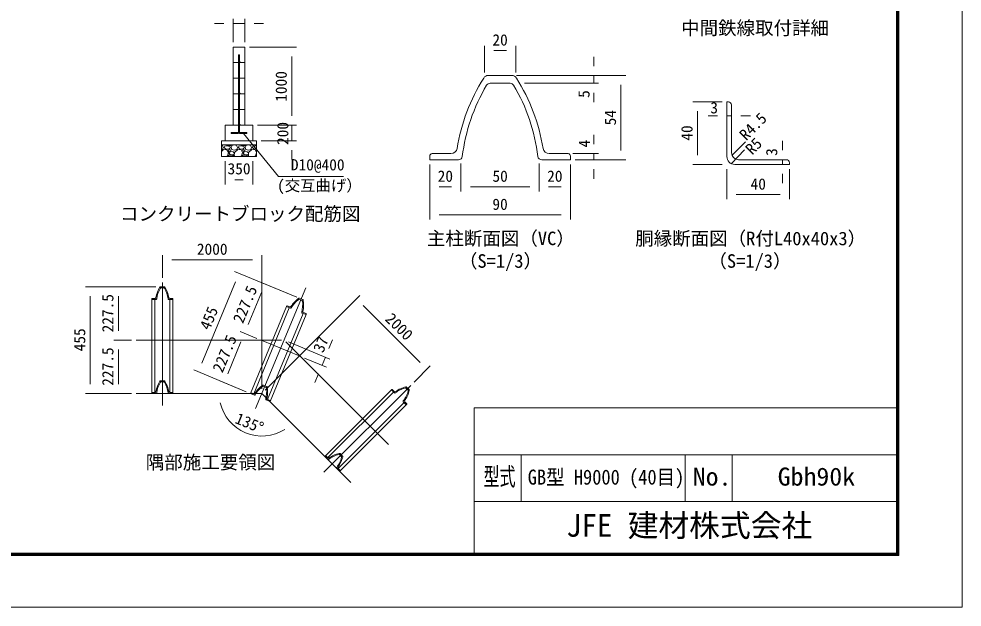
# Model space of a CAD drawing. Units: millimetres, scale not verified, with parts at other scales. Extents: x -12600 to 12600, y -8910 to 8910.
# Drawn here: x 539 to 12600, y -8910 to -1385 of the extents above; entities that cross this region are included whole.
import ezdxf
from ezdxf.enums import TextEntityAlignment as Align

# ---------------------------------------------------------------- set-up
doc = ezdxf.new("R2010")
doc.units = ezdxf.units.MM
doc.header["$LTSCALE"] = 60
doc.linetypes.add('USER1', pattern=[50.8, 31.75, -6.35, 6.35, -6.35])
doc.layers.add('0-0_D-TTL-TXT', color=7, linetype='Continuous')
for name, color, linetype, lineweight in [('0-1_D-BMK', 2, 'USER1', 13), ('0-2_D-DCR-HCH', 7, 'Continuous', 9), ('0-3_D-STR4', 7, 'Continuous', 9), ('0-4_D-STR1', 1, 'Continuous', 18), ('0-5_D-BGD', 7, 'Continuous', 9), ('0-6_D-STR3', 3, 'Continuous', 13), ('0-7_D-STR-DIM', 7, 'Continuous', 9), ('0-9_D-STR-TXT', 7, 'Continuous', 9), ('0-B_D-TTL', 7, 'Continuous', 9)]:
    doc.layers.add(name, color=color, linetype=linetype, lineweight=lineweight)
doc.styles.add('ＭＳ ゴシック', font='')
doc.styles.get('ＭＳ ゴシック').set_extended_font_data('MS Gothic')

msp = doc.modelspace()

# ---------------------------------------------------------------- linework, layer by layer
at = {"layer": '0-1_D-BMK'}
for p, q in [((2374.29, -6330.57), (2374.29, -4758.07)), ((3566.78, -6370.3), (4206.82, -4825.11)), ((3898.56, -5494.32), (2039.29, -5494.32)), ((4136.25, -5701.03), (3637.35, -5494.38)), ((3951.59, -5516.29), (5266.29, -6830.99)), ((4438.09, -7185.43), (5550.01, -6073.5)), ((3646.92, -6176.82), (2039.29, -6176.82)), ((3646.92, -6176.82), (4783.69, -7313.59))]:
    msp.add_line(p, q, dxfattribs=at)
at = {"layer": '0-2_D-DCR-HCH'}
for p, q in [((3128.72, -3000.25), (3142.62, -3005.46)), ((3142.62, -3005.46), (3153.42, -3028.86)), ((3166.02, -3028.86), (3171.42, -3014.46)), ((3205.62, -3010.86), (3171.42, -3014.46)), ((3202.02, -3005.46), (3195.81, -2994.81)), ((3247.02, -3009.06), (3202.02, -3005.46)), ((3241.62, -3019.86), (3205.62, -3010.86)), ((3274.22, -2994.81), (3247.02, -3009.06)), ((3254.22, -3028.86), (3265.02, -3003.66)), ((3265.02, -3003.66), (3293.34, -2994.81)), ((3294.22, -2994.81), (3322.62, -3005.46)), ((3322.62, -3005.46), (3333.42, -3028.86)), ((3346.02, -3028.86), (3351.42, -3014.46)), ((3385.62, -3010.86), (3351.42, -3014.46)), ((3382.02, -3005.46), (3375.81, -2994.81)), ((3427.02, -3009.06), (3382.02, -3005.46)), ((3421.62, -3019.86), (3385.62, -3010.86)), ((3454.22, -2994.81), (3427.02, -3009.06)), ((3434.22, -3028.86), (3445.02, -3003.66)), ((3445.02, -3003.66), (3473.34, -2994.81)), ((3474.22, -2994.81), (3502.62, -3005.46)), ((3502.62, -3005.46), (3513.42, -3028.86)), ((3526.02, -3028.86), (3531.42, -3014.46)), ((3565.62, -3010.86), (3531.42, -3014.46)), ((3562.02, -3005.46), (3555.81, -2994.81)), ((3578.72, -3006.8), (3562.02, -3005.46)), ((3578.72, -3014.13), (3565.62, -3010.86)), ((3128.72, -3058.68), (3144.42, -3054.06)), ((3157.02, -3057.66), (3128.72, -3083.5)), ((3144.42, -3054.06), (3153.42, -3028.86)), ((3200.22, -3061.26), (3157.02, -3057.66)), ((3185.82, -3050.46), (3166.02, -3028.86)), ((3227.22, -3046.86), (3185.82, -3050.46)), ((3220.02, -3093.66), (3200.22, -3061.26)), ((3205.62, -3138.66), (3220.02, -3093.66)), ((3206.56, -3144.81), (3221.82, -3127.86)), ((3230.82, -3057.66), (3218.22, -3063.06)), ((3218.22, -3063.06), (3225.42, -3081.06)), ((3221.82, -3127.86), (3268.62, -3127.86)), ((3225.42, -3081.06), (3252.42, -3064.86)), ((3243.42, -3079.26), (3225.42, -3097.26)), ((3225.42, -3097.26), (3239.82, -3118.86)), ((3243.42, -3028.86), (3227.22, -3046.86)), ((3252.42, -3064.86), (3230.82, -3057.66)), ((3239.82, -3118.86), (3284.82, -3124.26)), ((3243.42, -3028.86), (3241.62, -3019.86)), ((3279.42, -3084.66), (3243.42, -3079.26)), ((3252.42, -3028.86), (3263.22, -3054.06)), ((3263.22, -3054.06), (3293.82, -3063.06)), ((3268.62, -3127.86), (3292.02, -3144.06)), ((3293.82, -3097.26), (3279.42, -3084.66)), ((3284.82, -3124.26), (3293.82, -3108.06)), ((3293.82, -3063.06), (3324.42, -3054.06)), ((3295.62, -3095.46), (3293.82, -3133.26)), ((3293.82, -3108.06), (3293.82, -3097.26)), ((3293.82, -3133.26), (3298.68, -3144.81)), ((3337.02, -3057.66), (3295.62, -3095.46)), ((3324.42, -3054.06), (3333.42, -3028.86)), ((3380.22, -3061.26), (3337.02, -3057.66)), ((3365.82, -3050.46), (3346.02, -3028.86)), ((3407.22, -3046.86), (3365.82, -3050.46)), ((3400.02, -3093.66), (3380.22, -3061.26)), ((3385.62, -3138.66), (3400.02, -3093.66)), ((3386.56, -3144.81), (3401.82, -3127.86)), ((3410.82, -3057.66), (3398.22, -3063.06)), ((3398.22, -3063.06), (3405.42, -3081.06)), ((3405.42, -3081.06), (3432.42, -3064.86)), ((3423.42, -3079.26), (3405.42, -3097.26)), ((3405.42, -3097.26), (3419.82, -3118.86)), ((3423.42, -3028.86), (3407.22, -3046.86)), ((3432.42, -3064.86), (3410.82, -3057.66)), ((3419.82, -3118.86), (3464.82, -3124.26)), ((3423.42, -3028.86), (3421.62, -3019.86)), ((3459.42, -3084.66), (3423.42, -3079.26)), ((3432.42, -3028.86), (3443.22, -3054.06)), ((3443.22, -3054.06), (3473.82, -3063.06)), ((3473.82, -3097.26), (3459.42, -3084.66)), ((3464.82, -3124.26), (3473.82, -3108.06)), ((3473.82, -3063.06), (3504.42, -3054.06)), ((3475.62, -3095.46), (3473.82, -3133.26)), ((3473.82, -3108.06), (3473.82, -3097.26)), ((3473.82, -3133.26), (3478.68, -3144.81)), ((3517.02, -3057.66), (3475.62, -3095.46)), ((3504.42, -3054.06), (3513.42, -3028.86)), ((3560.22, -3061.26), (3517.02, -3057.66)), ((3545.82, -3050.46), (3526.02, -3028.86)), ((3578.72, -3047.6), (3545.82, -3050.46)), ((3578.72, -3091.53), (3560.22, -3061.26)), ((3565.62, -3138.66), (3578.72, -3097.72)), ((3566.56, -3144.81), (3578.72, -3131.3)), ((3578.72, -3062.85), (3578.22, -3063.06)), ((3578.22, -3063.06), (3578.72, -3064.31)), ((3197.66, -3144.81), (3205.62, -3138.66)), ((3292.02, -3144.06), (3291.81, -3144.81)), ((3377.66, -3144.81), (3385.62, -3138.66)), ((3472.02, -3144.06), (3471.81, -3144.81)), ((3557.66, -3144.81), (3565.62, -3138.66))]:
    msp.add_line(p, q, dxfattribs=at)
msp.add_lwpolyline([(3401.82, -3127.86), (3448.62, -3127.86), (3472.02, -3144.06)], dxfattribs=at)
at = {"layer": '0-3_D-STR4'}
for p, q in [((3528.72, -2944.81), (3528.72, -2744.81)), ((3128.72, -2944.81), (3578.72, -2944.81)), ((3128.72, -2944.81), (3128.72, -3144.81)), ((3128.72, -2994.81), (3578.72, -2994.81)), ((3578.72, -2944.81), (3578.72, -3144.81)), ((3128.72, -3144.81), (3578.72, -3144.81))]:
    msp.add_line(p, q, dxfattribs=at)
msp.add_lwpolyline([(3528.72, -2744.81), (3178.72, -2744.81), (3178.72, -2944.81)], dxfattribs=at)
at = {"layer": '0-4_D-STR1'}
for p, q in [((6542.11, -2108.97), (6842.34, -2108.97)), ((6563.38, -2208.97), (6821.07, -2208.97)), ((9611.86, -2446.2), (9591.86, -2446.2)), ((9591.86, -3146.2), (9591.86, -2446.2)), ((9651.86, -2486.2), (9651.86, -3096.2)), ((6063.72, -3108.97), (5822.22, -3108.97)), ((7320.73, -3108.97), (7562.22, -3108.97)), ((5792.22, -3188.97), (5792.22, -3138.97)), ((5792.22, -3188.97), (5792.22, -3138.97)), ((6159.3, -3188.97), (5792.22, -3188.97)), ((7225.15, -3188.97), (7592.22, -3188.97)), ((7592.22, -3188.97), (7592.22, -3138.97)), ((9691.86, -3246.2), (10391.86, -3246.2)), ((9741.86, -3186.2), (10351.86, -3186.2)), ((10391.86, -3246.2), (10391.86, -3226.2)), ((2351.77, -4811.82), (2396.81, -4811.82)), ((2354.96, -4826.82), (2393.62, -4826.82)), ((2239.29, -4973.82), (2239.29, -4966.32)), ((2239.29, -4973.82), (2239.29, -4966.32)), ((2294.35, -4973.82), (2239.29, -4973.82)), ((2239.29, -6176.82), (2239.29, -4973.82)), ((2280.02, -4961.82), (2243.79, -4961.82)), ((2278.29, -6164.82), (2278.29, -4973.82)), ((2454.23, -4973.82), (2509.29, -4973.82)), ((2468.57, -4961.82), (2504.79, -4961.82)), ((2470.29, -4973.82), (2470.29, -6164.82)), ((2509.29, -4973.82), (2509.29, -4966.32)), ((2509.29, -4973.82), (2509.29, -6176.82)), ((3500.9, -6176.59), (3961.26, -5065.16)), ((3961.26, -5065.16), (3964.13, -5058.23)), ((3961.26, -5065.16), (3964.13, -5058.23)), ((4012.13, -5086.23), (3961.26, -5065.16)), ((4003.48, -5069.66), (3970.01, -5055.8)), ((4124.39, -4973.62), (4160.1, -4988.41)), ((4127.18, -4958.54), (4168.79, -4975.77)), ((3541.52, -6180.43), (3997.3, -5080.09)), ((4174.68, -5153.56), (3718.9, -6253.9)), ((4210.71, -5168.49), (3750.34, -6279.91)), ((4159.84, -5147.41), (4210.71, -5168.49)), ((4177.68, -5141.81), (4211.15, -5155.68)), ((4210.71, -5168.49), (4213.58, -5161.56)), ((2351.77, -6014.82), (2396.81, -6014.82)), ((2354.96, -6029.82), (2393.62, -6029.82)), ((3664.02, -6085.04), (3699.73, -6099.84)), ((3666.81, -6069.96), (3708.42, -6087.2)), ((4451.35, -6981.25), (5302, -6130.6)), ((5302, -6130.6), (5307.3, -6125.3)), ((5302, -6130.6), (5307.3, -6125.3)), ((5340.93, -6169.53), (5302, -6130.6)), ((5339.28, -6150.91), (5313.66, -6125.3)), ((5487.73, -6108.45), (5515.07, -6135.78)), ((5496.08, -6095.58), (5527.93, -6127.43)), ((2239.29, -6176.82), (2239.29, -6169.32)), ((2239.29, -6176.82), (2239.29, -6169.32)), ((2294.35, -6176.82), (2239.29, -6176.82)), ((2280.02, -6164.82), (2243.79, -6164.82)), ((2454.23, -6176.82), (2509.29, -6176.82)), ((2468.57, -6164.82), (2504.79, -6164.82)), ((2509.29, -6176.82), (2509.29, -6169.32)), ((3500.9, -6176.59), (3503.77, -6169.66)), ((3500.9, -6176.59), (3503.77, -6169.66)), ((3551.77, -6197.66), (3500.9, -6176.59)), ((3543.11, -6181.09), (3509.65, -6167.22)), ((3699.47, -6258.84), (3750.34, -6279.91)), ((3717.31, -6253.24), (3750.78, -6267.1)), ((4487.41, -7000.34), (5329.57, -6158.18)), ((3750.34, -6279.91), (3753.21, -6272.98)), ((5465.34, -6293.94), (4623.17, -7136.1)), ((5492.91, -6321.52), (4642.27, -7172.17)), ((5453.98, -6282.58), (5492.91, -6321.52)), ((5472.6, -6284.24), (5498.22, -6309.85)), ((5492.91, -6321.52), (5498.22, -6316.21)), ((4451.35, -6981.25), (4456.65, -6975.94)), ((4451.35, -6981.25), (4456.65, -6975.94)), ((4490.28, -7020.18), (4451.35, -6981.25)), ((4488.63, -7001.56), (4463.01, -6975.94)), ((4637.08, -6959.1), (4664.42, -6986.43)), ((4645.43, -6946.23), (4677.28, -6978.08)), ((4603.33, -7133.23), (4642.27, -7172.17)), ((4621.95, -7134.88), (4647.57, -7160.5)), ((4642.27, -7172.17), (4647.57, -7166.86))]:
    msp.add_line(p, q, dxfattribs=at)
for centre, radius, start, end in [((8512.22, -3422.97), 2400, 147.73028, 170.85863), ((6542.11, -2178.97), 70, 90, 147.73028), ((6842.34, -2178.97), 70, 32.26972, 90), ((4872.22, -3422.97), 2400, 9.14137, 32.26972), ((8512.22, -3422.97), 2320, 149.15113, 173.11764), ((6563.38, -2258.97), 50, 90, 149.15113), ((6821.07, -2258.97), 50, 30.84887, 90), ((4872.22, -3422.97), 2320, 6.88236, 30.84887), ((9611.86, -2486.2), 40, 0, 90), ((5822.22, -3138.97), 30, 90, 180), ((6063.72, -3028.97), 80, 270, 350.85863), ((7320.73, -3028.97), 80, 189.14137, 270), ((7562.22, -3138.97), 30, 0, 90), ((9741.86, -3096.2), 90, 180.00046, 270), ((6159.3, -3138.97), 50, 270, 353.11764), ((7225.15, -3138.97), 50, 186.88236, 270), ((9691.86, -3146.2), 100, 180.00043, 270), ((10351.86, -3226.2), 40, 0, 90), ((2647.29, -5008.92), 360, 147.73028, 170.85863), ((2351.77, -4822.32), 10.5, 90, 147.73028), ((2396.81, -4822.32), 10.5, 32.26972, 90), ((2101.29, -5008.92), 360, 9.14137, 32.26972), ((2647.29, -5008.92), 348, 149.15113, 173.11764), ((2354.96, -4834.32), 7.5, 90, 149.15113), ((2393.62, -4834.32), 7.5, 30.84887, 90), ((2101.29, -5008.92), 348, 6.88236, 30.84887), ((2243.79, -4966.32), 4.5, 90, 180), ((2280.02, -4949.82), 12, 270, 350.85863), ((2294.35, -4966.32), 7.5, 270, 353.11764), ((2454.23, -4966.32), 7.5, 186.88236, 270), ((2468.57, -4949.82), 12, 189.14137, 270), ((2504.79, -4966.32), 4.5, 0, 90), ((3968.29, -5059.95), 4.5, 67.5, 157.5), ((4008.07, -5058.57), 12, 247.5, 328.35863), ((4324.77, -5253.72), 360, 125.23028, 148.35863), ((4324.77, -5253.72), 348, 126.65113, 150.61764), ((4121.52, -4980.55), 7.5, 67.5, 126.65113), ((4123.16, -4968.24), 10.5, 67.5, 125.23028), ((3820.34, -5044.78), 348, 344.38236, 8.34887), ((4157.23, -4995.34), 7.5, 8.34887, 67.5), ((4164.77, -4985.47), 10.5, 9.76972, 67.5), ((3820.34, -5044.78), 360, 346.64137, 9.76972), ((4015, -5079.3), 7.5, 247.5, 330.61764), ((4162.71, -5140.48), 7.5, 164.38236, 247.5), ((4182.27, -5130.73), 12, 166.64137, 247.5), ((4209.42, -5159.83), 4.5, 337.5, 67.5), ((2647.29, -6211.92), 360, 147.73028, 170.85863), ((2351.77, -6025.32), 10.5, 90, 147.73028), ((2354.96, -6037.32), 7.5, 90, 149.15113), ((2393.62, -6037.32), 7.5, 30.84887, 90), ((2396.81, -6025.32), 10.5, 32.26972, 90), ((2101.29, -6211.92), 360, 9.14137, 32.26972), ((2647.29, -6211.92), 348, 149.15113, 173.11764), ((2101.29, -6211.92), 348, 6.88236, 30.84887), ((3864.41, -6365.15), 360, 125.23028, 148.35863), ((3864.41, -6365.15), 348, 126.65113, 150.61764), ((3661.15, -6091.97), 7.5, 67.5, 126.65113), ((3662.79, -6079.66), 10.5, 67.5, 125.23028), ((3359.97, -6156.21), 348, 344.38236, 8.34887), ((3696.86, -6106.76), 7.5, 8.34887, 67.5), ((3704.4, -6096.9), 10.5, 9.76972, 67.5), ((3359.97, -6156.21), 360, 346.64137, 9.76972), ((5310.48, -6128.48), 4.5, 45, 135), ((5347.76, -6142.42), 12, 225, 305.85863), ((5565.68, -6443.92), 348, 104.15113, 128.11764), ((5565.68, -6443.92), 360, 102.73028, 125.85863), ((5179.6, -6057.84), 348, 321.88236, 345.84887), ((5179.6, -6057.84), 360, 324.14137, 347.26972), ((5482.43, -6113.75), 7.5, 45, 104.15113), ((5488.66, -6103.01), 10.5, 45, 102.73028), ((5509.76, -6141.08), 7.5, 345.84887, 45), ((5520.5, -6134.85), 10.5, 347.26972, 45), ((2243.79, -6169.32), 4.5, 90, 180), ((2280.02, -6152.82), 12, 270, 350.85863), ((2294.35, -6169.32), 7.5, 270, 353.11764), ((2454.23, -6169.32), 7.5, 186.88236, 270), ((2468.57, -6152.82), 12, 189.14137, 270), ((2504.79, -6169.32), 4.5, 0, 90), ((3507.92, -6171.38), 4.5, 67.5, 157.5), ((3547.7, -6170), 12, 247.5, 328.35863), ((3554.64, -6190.73), 7.5, 247.5, 330.61764), ((3702.34, -6251.91), 7.5, 164.38236, 247.5), ((3721.9, -6242.15), 12, 166.64137, 247.5), ((3749.06, -6271.26), 4.5, 337.5, 67.5), ((5346.23, -6164.23), 7.5, 225, 308.11764), ((5481.09, -6275.75), 12, 144.14137, 225), ((5459.28, -6277.28), 7.5, 141.88236, 225), ((5495.04, -6313.03), 4.5, 315, 45), ((4459.83, -6979.13), 4.5, 45, 135), ((4715.03, -7294.57), 348, 104.15113, 128.11764), ((4715.03, -7294.57), 360, 102.73028, 125.85863), ((4328.95, -6908.49), 348, 321.88236, 345.84887), ((4328.95, -6908.49), 360, 324.14137, 347.26972), ((4631.78, -6964.4), 7.5, 45, 104.15113), ((4638.01, -6953.66), 10.5, 45, 102.73028), ((4659.11, -6991.73), 7.5, 345.84887, 45), ((4669.86, -6985.5), 10.5, 347.26972, 45), ((4497.11, -6993.07), 12, 225, 305.85863), ((4495.58, -7014.88), 7.5, 225, 308.11764), ((4608.63, -7127.93), 7.5, 141.88236, 225), ((4630.44, -7126.4), 12, 144.14137, 225), ((4644.39, -7163.68), 4.5, 315, 45)]:
    msp.add_arc(centre, radius, start, end, dxfattribs=at)
at = {"layer": '0-5_D-BGD'}
for p, q in [((3278.72, -1744.81), (3278.72, -2744.81)), ((3428.72, -1744.81), (3278.72, -1744.81)), ((3428.72, -1744.81), (3428.72, -2744.81)), ((3428.72, -1944.81), (3278.72, -1944.81)), ((3428.72, -2144.81), (3278.72, -2144.81)), ((3428.72, -2344.81), (3278.72, -2344.81)), ((3428.72, -2544.81), (3278.72, -2544.81))]:
    msp.add_line(p, q, dxfattribs=at)
at = {"layer": '0-6_D-STR3'}
for p, q in [((3348.72, -1844.81), (3348.72, -2834.81)), ((3358.72, -1844.81), (3348.72, -1844.81)), ((3358.72, -1844.81), (3358.72, -2834.81)), ((3253.72, -2839.81), (3343.72, -2839.81)), ((3253.72, -2849.81), (3253.72, -2839.81)), ((3253.72, -2849.81), (3343.72, -2849.81)), ((3363.72, -2839.81), (3453.72, -2839.81)), ((3363.72, -2849.81), (3453.72, -2849.81)), ((3453.72, -2839.81), (3453.72, -2849.81))]:
    msp.add_line(p, q, dxfattribs=at)
for centre in [(3363.72, -1939.81), (3363.72, -2339.81), (3363.72, -2739.81)]:
    msp.add_circle(centre, 5, dxfattribs=at)
for centre, radius, start, end in [((3343.72, -2834.81), 5, 270, 0), ((3343.72, -2834.81), 15, 270, 0), ((3363.72, -2834.81), 15, 228.18969, 270), ((3363.72, -2834.81), 5, 180, 270)]:
    msp.add_arc(centre, radius, start, end, dxfattribs=at)
at = {"layer": '0-7_D-STR-DIM'}
for p, q in [((3158.72, -1444.81), (3038.72, -1444.81)), ((3278.72, -1684.81), (3278.72, -1384.81)), ((3278.72, -1444.81), (3428.72, -1444.81)), ((3428.72, -1684.81), (3428.72, -1384.81)), ((3548.72, -1444.81), (3668.72, -1444.81)), ((3488.72, -1744.81), (4088.41, -1744.81)), ((6492.22, -2069.86), (6492.22, -1729.54)), ((6612.22, -1789.54), (6772.22, -1789.54)), ((6892.22, -2069.86), (6892.22, -1729.54)), ((4028.41, -2624.81), (4028.41, -1864.81)), ((7889.96, -1988.97), (7889.96, -1868.97)), ((6902.34, -2108.97), (8297.88, -2108.97)), ((6902.34, -2108.97), (7949.96, -2108.97)), ((7889.96, -2108.97), (7889.96, -2208.97)), ((7002.54, -2208.97), (7949.96, -2208.97)), ((8237.88, -2228.97), (8237.88, -3068.97)), ((7889.96, -2328.97), (7889.96, -2448.97)), ((4028.41, -2624.81), (4028.41, -2504.81)), ((9531.86, -2446.2), (9156.23, -2446.2)), ((9216.23, -2566.2), (9216.23, -3126.2)), ((9471.86, -2626.12), (9351.86, -2626.12)), ((9591.86, -2626.12), (9651.86, -2626.12)), ((9771.86, -2626.12), (9891.86, -2626.12)), ((3588.72, -2744.81), (4088.41, -2744.81)), ((3588.72, -2744.81), (4088.41, -2744.81)), ((4028.41, -2944.81), (4028.41, -2744.81)), ((7889.96, -2988.97), (7889.96, -2868.97)), ((3638.72, -2944.81), (4088.41, -2944.81)), ((9830.84, -2957.31), (9659.33, -3127.24)), ((10304.86, -3066.2), (10304.86, -2946.2)), ((4028.41, -3064.81), (4028.41, -3184.81)), ((7622.22, -3108.97), (7949.96, -3108.97)), ((7889.96, -3108.97), (7889.96, -3188.97)), ((9818.52, -3061.69), (9649.27, -3234.58)), ((3178.72, -3204.81), (3178.72, -3504.81)), ((3528.72, -3204.81), (3528.72, -3504.81)), ((5792.22, -3248.97), (5792.22, -3951.81)), ((5792.22, -3248.97), (5792.22, -3592.31)), ((6192.22, -3236.6), (6192.22, -3592.31)), ((6192.22, -3236.6), (6192.22, -3592.31)), ((7192.22, -3236.6), (7192.22, -3592.31)), ((7192.22, -3236.6), (7192.22, -3592.31)), ((7592.22, -3248.97), (7592.22, -3951.81)), ((7592.22, -3248.97), (7592.22, -3592.31)), ((7652.22, -3188.97), (8297.88, -3188.97)), ((7652.22, -3188.97), (7949.96, -3188.97)), ((9531.86, -3246.2), (9156.23, -3246.2)), ((10304.86, -3186.2), (10304.86, -3246.2)), ((10318.53, -3246.2), (10364.86, -3246.2)), ((7889.96, -3308.97), (7889.96, -3428.97)), ((9591.86, -3306.2), (9591.86, -3692.88)), ((10304.86, -3366.2), (10304.86, -3486.2)), ((10391.86, -3306.2), (10391.86, -3692.88)), ((3298.72, -3444.81), (3408.72, -3444.81)), ((5912.22, -3532.31), (6072.22, -3532.31)), ((6312.22, -3532.31), (7072.22, -3532.31)), ((7312.22, -3532.31), (7472.22, -3532.31)), ((9711.86, -3632.88), (10271.86, -3632.88)), ((5912.22, -3891.81), (7472.22, -3891.81)), ((2374.29, -4698.07), (2374.29, -4405.99)), ((3646.92, -6116.82), (3646.92, -4405.99)), ((2494.29, -4465.99), (3526.92, -4465.99)), ((4092.55, -4944.19), (3297.61, -4614.92)), ((2291.77, -4811.82), (1391.51, -4811.82)), ((2291.77, -4811.82), (1751.51, -4811.82)), ((3307.12, -4748.75), (2876.6, -5788.11)), ((4092.55, -4944.19), (3630.21, -4752.69)), ((1451.51, -4931.82), (1451.51, -6056.82)), ((1811.51, -5374.32), (1811.51, -4931.82)), ((3639.72, -4886.51), (3470.38, -5295.33)), ((3689.35, -6134.4), (4899.09, -4924.65)), ((5671.69, -5782.11), (4941.52, -5051.93)), ((3581.92, -5471.42), (3369.03, -5383.23)), ((3581.92, -5471.42), (3369.03, -5383.23)), ((1979.29, -5494.32), (1751.51, -5494.32)), ((1979.29, -5494.32), (1751.51, -5494.32)), ((3378.54, -5517.06), (3209.2, -5925.88)), ((3985.05, -5517.28), (4513.68, -5736.25)), ((4504.17, -5602.42), (4550.09, -5491.55)), ((1811.51, -6056.82), (1811.51, -5614.32)), ((4191.68, -5723.99), (4470.86, -5839.63)), ((4415.42, -5816.67), (4458.25, -5713.29)), ((3446.03, -6153.86), (2775.25, -5876.02)), ((5592.44, -6031.07), (5798.97, -5824.54)), ((3446.03, -6153.86), (3107.85, -6013.78)), ((4369.5, -5927.53), (4323.58, -6038.4)), ((1979.29, -6176.82), (1391.51, -6176.82)), ((1979.29, -6176.82), (1751.51, -6176.82))]:
    msp.add_line(p, q, dxfattribs=at)
msp.add_arc((3646.92, -6176.82), 545.32, 192.6338, 302.3662, dxfattribs=at)
at = {"layer": '0-9_D-STR-TXT'}
msp.add_lwpolyline([(4691.36, -3400.69), (3857.87, -3400.69), (3409.98, -2851.36)], dxfattribs=at)
at = {"layer": '0-B_D-TTL'}
for p, q in [((6360, -6360), (6360, -8220)), ((6360, -6360), (11760, -6360)), ((6360, -6960), (11760, -6960)), ((6960, -6960), (6960, -7560)), ((9060, -6960), (9060, -7560)), ((9660, -6960), (9660, -7560)), ((6360, -7560), (11760, -7560))]:
    msp.add_line(p, q, dxfattribs=at)
at = {"layer": '0-B_D-TTL', "color": 2, "lineweight": 18}
msp.add_lwpolyline([(-12600, 8910), (12600, 8910), (12600, -8910), (-12600, -8910)], close=True, dxfattribs=at)
at = {"layer": '0-B_D-TTL'}
for points in [[(-11790, 8250), (11790, 8250), (11790, -8250), (-11790, -8250)], [(-11782.5, 8242.5), (11782.5, 8242.5), (11782.5, -8242.5), (-11782.5, -8242.5)], [(-11775, 8235), (11775, 8235), (11775, -8235), (-11775, -8235)], [(-11767.5, 8227.5), (11767.5, 8227.5), (11767.5, -8227.5), (-11767.5, -8227.5)], [(-11760, 8220), (11760, 8220), (11760, -8220), (-11760, -8220)]]:
    msp.add_lwpolyline(points, close=True, dxfattribs=at)

# ---------------------------------------------------------------- texts
at = {"layer": '0-0_D-TTL-TXT', "style": 'ＭＳ ゴシック'}
for s, height, p in [('中間鉄線取付詳細', 173.3, (9006.75, -1639.61)), ('コンクリートブロック配筋図', 173.3, (1833.31, -4016.78)), ('主柱断面図（VC）', 173.3, (5756.59, -4331.45)), ('胴縁断面図（R付L40x40x3）', 173.3, (8419.94, -4332.37)), ('（S=1/3）', 173.3, (6165.93, -4620.93)), ('（S=1/3）', 173.3, (9355.57, -4620.93)), ('隅部施工要領図', 173.3, (2162.07, -7195.54)), ('JFE 建材株式会社', 288.6, (7537.14, -8095.51))]:
    msp.add_text(s, height=height, dxfattribs=at).set_placement(p, align=Align.BOTTOM_LEFT)
for s, height, width, p in [('型式', 230.9, 0.65, (6480.8, -7424.41)), ('Gbh90k', 230.9, 1.05, (10242, -7424.41)), ('GB型 H9000 (40目)', 192.2, 0.9, (7045.68, -7400.3)), ('No.', 230.9, 1.05, (9156, -7424.41))]:
    msp.add_text(s, height=height, dxfattribs=dict(at, width=width)).set_placement(p, align=Align.BOTTOM_LEFT)
at = {"layer": '0-7_D-STR-DIM', "style": 'ＭＳ ゴシック'}
for s, p in [('20', (6593.97, -1769.3)), ('3', (9379.93, -2637.27)), ('350', (3207.09, -3416.92)), ('20', (5893.97, -3512.07)), ('50', (6594.35, -3512.07)), ('20', (7293.97, -3512.07)), ('40', (9895.11, -3612.63)), ('90', (6593.6, -3871.57)), ('2000', (2814.86, -4445.75))]:
    msp.add_text(s, height=144.3, dxfattribs=at).set_placement(p, align=Align.BOTTOM_LEFT)
for s, rotation, p in [('1000', 90, (4008.17, -2445.51)), ('5', 90, (7879.31, -2395.1)), ('54', 90, (8217.63, -2747.22)), ('R4.5', 45, (9868.19, -2980.88)), ('200', 90, (4028.67, -2998.07)), ('40', 90, (9195.99, -2942.95)), ('4', 90, (7884.41, -3029.44)), ('R5', 45, (9947.01, -3163.18)), ('3', 90, (10279.46, -3137.18)), ('227.5', 67.5, (3443.53, -5307.26)), ('227.5', 90, (1791.27, -5395.62)), ('455', 67.5, (3018.23, -5393.3)), ('2000', 315, (5182.5, -5264.29)), ('455', 90, (1431.27, -5637.87)), ('227.5', 67.5, (3182.35, -5937.81)), ('37', 67.5, (4468.8, -5683.21)), ('227.5', 90, (1791.27, -6078.12)), ('135°', 337.5, (3274.97, -6591.09))]:
    msp.add_text(s, height=144.3, rotation=rotation, dxfattribs=at).set_placement(p, align=Align.BOTTOM_LEFT)
at = {"layer": '0-9_D-STR-TXT', "style": 'ＭＳ ゴシック'}
for s, p in [('D10@400', (4016.74, -3366.36)), ('(交互曲げ）', (3840.67, -3632.16))]:
    msp.add_text(s, height=144.3, dxfattribs=at).set_placement(p, align=Align.BOTTOM_LEFT)

doc.saveas('drawing.dxf')
